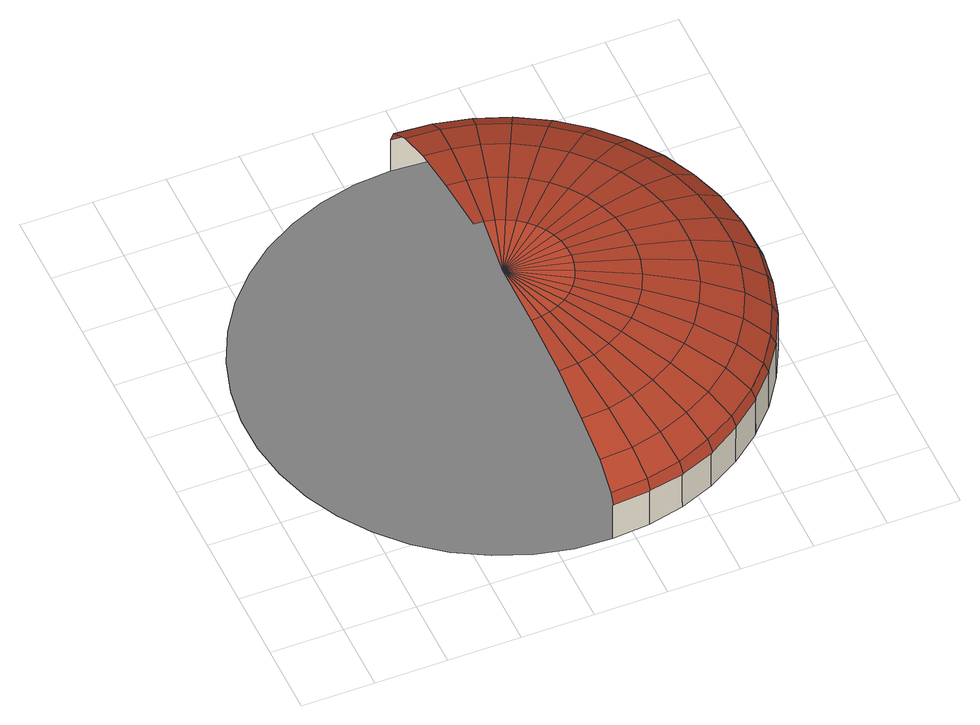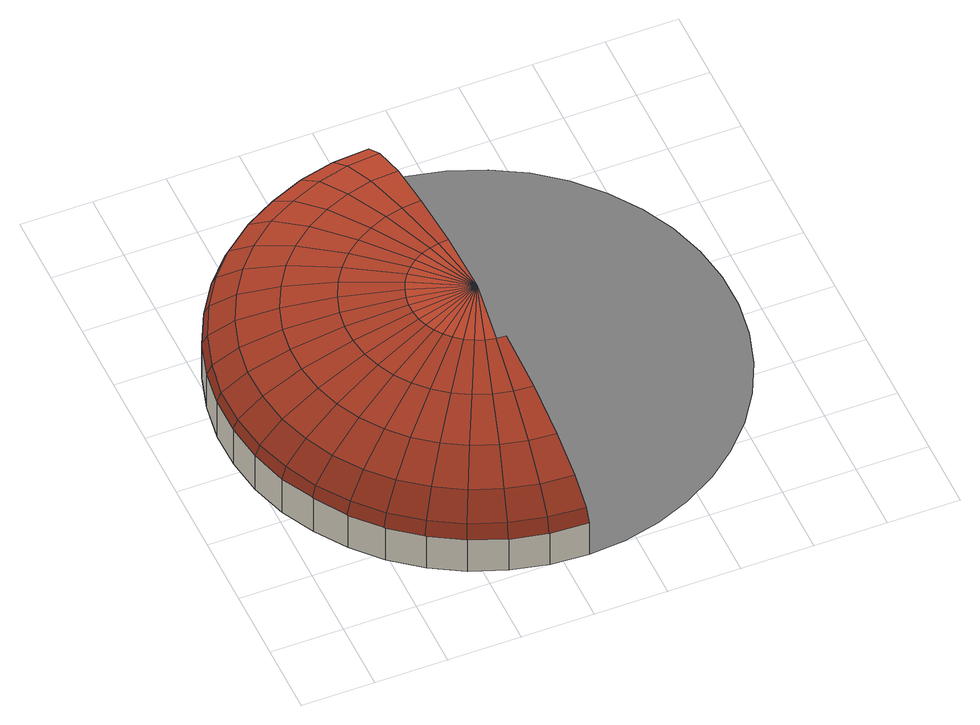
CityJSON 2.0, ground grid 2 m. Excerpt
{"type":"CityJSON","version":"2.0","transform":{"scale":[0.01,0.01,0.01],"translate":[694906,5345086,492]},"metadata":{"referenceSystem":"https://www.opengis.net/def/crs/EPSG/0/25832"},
"CityObjects":{
"building1":{"type":"Building","attributes":{"Gemeindeschluessel":"09162000","HoeheDach":"495.780","HoeheGrund":"492.666","Methode":"2000","NiedrigsteTraufeDesGebaeudes":"493.781","Geometrietyp2DReferenz":"3000","function":"31001_2000","roofType":"3700","measuredHeight":3.11},"geometry":[{"type":"MultiSurface","lod":"2","boundaries":[[[0,1,2,3,4]],[[5,6,7,8]],[[1,9,5,8,2]],[[6,10,11,7]],[[10,12,13,11]],[[12,14,15,13]],[[16,17,9,1,0]],[[18,19,6,5]],[[19,20,10,6]],[[17,21,18,5,9]],[[20,22,12,10]],[[14,23,15]],[[22,24,14,12]],[[24,23,14]],[[25,23,24]],[[26,27,28,29,30,31,32,16,0,4,33,34,35,36,37,38,39,40,41,42,43,44,45,46,47,48,49,50,51,52,53,54,55,56,57,58,59,60,61,62,63,64,65]],[[66,25,24,22]],[[67,23,25]],[[68,66,22,20]],[[69,68,20,19]],[[32,70,21,17,16]],[[71,23,67]],[[72,69,19,18]],[[73,67,25,66]],[[70,74,72,18,21]],[[75,23,71]],[[76,23,77]],[[76,78,79,80]],[[81,23,75]],[[77,23,82]],[[83,23,81]],[[84,73,66,68]],[[82,23,85]],[[86,71,67,73]],[[87,23,83]],[[85,23,88]],[[89,23,87]],[[90,78,76,77]],[[88,23,91]],[[92,84,68,69]],[[93,23,89]],[[91,23,94]],[[95,23,93]],[[94,23,96]],[[96,23,95]],[[78,97,98,79]],[[99,75,71,86]],[[100,92,69,72]],[[31,101,74,70,32]],[[102,90,77,82]],[[103,86,73,84]],[[101,104,100,72,74]],[[105,81,75,99]],[[97,106,107,98]],[[108,102,82,85]],[[109,97,78,90]],[[110,108,85,88]],[[111,83,81,105]],[[112,103,84,92]],[[106,113,114,107]],[[115,99,86,103]],[[116,110,88,91]],[[117,118,54,53]],[[119,87,83,111]],[[113,120,118,117,114]],[[121,116,91,94]],[[122,123,93,89]],[[124,112,92,100]],[[125,121,94,96]],[[123,126,95,93]],[[30,127,104,101,31]],[[126,125,96,95]],[[128,109,90,102]],[[122,89,87,119]],[[127,129,124,100,104]],[[130,106,97,109]],[[131,105,99,115]],[[132,115,103,112]],[[133,128,102,108]],[[129,127,30,29]],[[134,113,106,130]],[[135,111,105,131]],[[136,132,112,124]],[[54,118,120,137,55]],[[138,130,109,128]],[[139,133,108,110]],[[140,137,120,113,134]],[[141,136,124,129]],[[142,131,115,132]],[[143,119,111,135]],[[141,129,29,28]],[[144,139,110,116]],[[145,144,116,121]],[[146,147,123,122]],[[148,134,130,138]],[[149,138,128,133]],[[146,122,119,143]],[[150,145,121,125]],[[147,151,126,123]],[[152,142,132,136]],[[151,150,125,126]],[[153,135,131,142]],[[55,137,140,154,56]],[[155,152,136,141]],[[156,154,140,134,148]],[[157,149,133,139]],[[155,141,28,27]],[[158,148,138,149]],[[159,143,135,153]],[[160,153,142,152]],[[161,157,139,144]],[[56,154,156,162,57]],[[163,160,152,155]],[[164,162,156,148,158]],[[165,146,143,159]],[[166,161,144,145]],[[165,167,147,146]],[[163,155,27,26]],[[168,158,149,157]],[[169,166,145,150]],[[167,170,151,147]],[[171,159,153,160]],[[170,169,150,151]],[[57,162,164,172,58]],[[173,172,164,158,168]],[[174,168,157,161]],[[175,176,171,160,163]],[[175,163,26,65]],[[177,165,159,171]],[[178,174,161,166]],[[177,179,167,165]],[[180,177,171,176]],[[58,172,173,181,59]],[[182,181,173,168,174]],[[64,183,180,176,175,65]],[[184,178,166,169]],[[179,185,170,167]],[[185,184,169,170]],[[180,183,186,179,177]],[[187,188,182,174,178]],[[59,181,182,188,60]],[[63,189,186,183,64]],[[190,187,178,184]],[[186,189,191,185,179]],[[60,188,187,190,61]],[[191,190,184,185]],[[191,189,63,62]],[[190,191,62,61]]],"semantics":{"surfaces":[{"type":"WallSurface"},{"type":"RoofSurface","Dachneigung":"53.991","Dachorientierung":"175.616","Flaeche":"0.838","Z_MAX":"2.064","Z_MAX_ASL":"494.730","Z_MIN":"1.557","Z_MIN_ASL":"494.224"},{"type":"RoofSurface","Dachneigung":"23.621","Dachorientierung":"175.616","Flaeche":"0.377","Z_MAX":"1.557","Z_MAX_ASL":"494.224","Z_MIN":"1.223","Z_MIN_ASL":"493.889"},{"type":"RoofSurface","Dachneigung":"68.579","Dachorientierung":"175.616","Flaeche":"0.995","Z_MAX":"2.498","Z_MAX_ASL":"495.165","Z_MIN":"2.064","Z_MIN_ASL":"494.730"},{"type":"RoofSurface","Dachneigung":"76.993","Dachorientierung":"175.616","Flaeche":"0.951","Z_MAX":"2.832","Z_MAX_ASL":"495.499","Z_MIN":"2.498","Z_MIN_ASL":"495.165"},{"type":"RoofSurface","Dachneigung":"82.892","Dachorientierung":"175.616","Flaeche":"0.683","Z_MAX":"3.042","Z_MAX_ASL":"495.708","Z_MIN":"2.832","Z_MIN_ASL":"495.499"},{"type":"RoofSurface","Dachneigung":"54.005","Dachorientierung":"166.053","Flaeche":"0.808","Z_MAX":"2.064","Z_MAX_ASL":"494.730","Z_MIN":"1.557","Z_MIN_ASL":"494.224"},{"type":"RoofSurface","Dachneigung":"68.588","Dachorientierung":"166.053","Flaeche":"0.959","Z_MAX":"2.498","Z_MAX_ASL":"495.165","Z_MIN":"2.064","Z_MIN_ASL":"494.730"},{"type":"RoofSurface","Dachneigung":"23.631","Dachorientierung":"166.053","Flaeche":"0.373","Z_MAX":"1.557","Z_MAX_ASL":"494.224","Z_MIN":"1.196","Z_MIN_ASL":"493.862"},{"type":"RoofSurface","Dachneigung":"76.999","Dachorientierung":"166.053","Flaeche":"0.917","Z_MAX":"2.832","Z_MAX_ASL":"495.499","Z_MIN":"2.498","Z_MIN_ASL":"495.165"},{"type":"RoofSurface","Dachneigung":"87.730","Dachorientierung":"175.616","Flaeche":"0.248","Z_MAX":"3.114","Z_MAX_ASL":"495.780","Z_MIN":"3.042","Z_MIN_ASL":"495.708"},{"type":"RoofSurface","Dachneigung":"82.896","Dachorientierung":"166.053","Flaeche":"0.659","Z_MAX":"3.042","Z_MAX_ASL":"495.708","Z_MIN":"2.832","Z_MIN_ASL":"495.499"},{"type":"RoofSurface","Dachneigung":"87.732","Dachorientierung":"166.053","Flaeche":"0.239","Z_MAX":"3.114","Z_MAX_ASL":"495.780","Z_MIN":"3.042","Z_MIN_ASL":"495.708"},{"type":"RoofSurface","Dachneigung":"87.728","Dachorientierung":"157.201","Flaeche":"0.252","Z_MAX":"3.114","Z_MAX_ASL":"495.780","Z_MIN":"3.042","Z_MIN_ASL":"495.708"},{"type":"GroundSurface"},{"type":"RoofSurface","Dachneigung":"82.883","Dachorientierung":"157.201","Flaeche":"0.693","Z_MAX":"3.042","Z_MAX_ASL":"495.708","Z_MIN":"2.832","Z_MIN_ASL":"495.499"},{"type":"RoofSurface","Dachneigung":"87.730","Dachorientierung":"150.921","Flaeche":"0.239","Z_MAX":"3.114","Z_MAX_ASL":"495.780","Z_MIN":"3.042","Z_MIN_ASL":"495.708"},{"type":"RoofSurface","Dachneigung":"76.977","Dachorientierung":"157.201","Flaeche":"0.964","Z_MAX":"2.832","Z_MAX_ASL":"495.499","Z_MIN":"2.498","Z_MIN_ASL":"495.165"},{"type":"RoofSurface","Dachneigung":"68.554","Dachorientierung":"157.201","Flaeche":"1.009","Z_MAX":"2.498","Z_MAX_ASL":"495.165","Z_MIN":"2.064","Z_MIN_ASL":"494.730"},{"type":"RoofSurface","Dachneigung":"87.737","Dachorientierung":"141.017","Flaeche":"0.253","Z_MAX":"3.114","Z_MAX_ASL":"495.780","Z_MIN":"3.042","Z_MIN_ASL":"495.708"},{"type":"RoofSurface","Dachneigung":"53.957","Dachorientierung":"157.201","Flaeche":"0.850","Z_MAX":"2.064","Z_MAX_ASL":"494.730","Z_MIN":"1.557","Z_MIN_ASL":"494.224"},{"type":"RoofSurface","Dachneigung":"82.892","Dachorientierung":"150.921","Flaeche":"0.658","Z_MAX":"3.042","Z_MAX_ASL":"495.708","Z_MIN":"2.832","Z_MIN_ASL":"495.499"},{"type":"RoofSurface","Dachneigung":"23.595","Dachorientierung":"157.201","Flaeche":"0.426","Z_MAX":"1.557","Z_MAX_ASL":"494.224","Z_MIN":"1.173","Z_MIN_ASL":"493.839"},{"type":"RoofSurface","Dachneigung":"87.740","Dachorientierung":"132.399","Flaeche":"0.235","Z_MAX":"3.114","Z_MAX_ASL":"495.780","Z_MIN":"3.042","Z_MIN_ASL":"495.708"},{"type":"RoofSurface","Dachneigung":"87.722","Dachorientierung":"12.464","Flaeche":"0.245","Z_MAX":"3.114","Z_MAX_ASL":"495.780","Z_MIN":"3.042","Z_MIN_ASL":"495.708"},{"type":"RoofSurface","Dachneigung":"82.870","Dachorientierung":"3.928","Flaeche":"0.681","Z_MAX":"3.042","Z_MAX_ASL":"495.708","Z_MIN":"2.832","Z_MIN_ASL":"495.499"},{"type":"RoofSurface","Dachneigung":"87.739","Dachorientierung":"123.359","Flaeche":"0.242","Z_MAX":"3.114","Z_MAX_ASL":"495.780","Z_MIN":"3.042","Z_MIN_ASL":"495.708"},{"type":"RoofSurface","Dachneigung":"87.722","Dachorientierung":"20.960","Flaeche":"0.245","Z_MAX":"3.114","Z_MAX_ASL":"495.780","Z_MIN":"3.042","Z_MIN_ASL":"495.708"},{"type":"RoofSurface","Dachneigung":"87.737","Dachorientierung":"115.307","Flaeche":"0.244","Z_MAX":"3.114","Z_MAX_ASL":"495.780","Z_MIN":"3.042","Z_MIN_ASL":"495.708"},{"type":"RoofSurface","Dachneigung":"76.993","Dachorientierung":"150.921","Flaeche":"0.916","Z_MAX":"2.832","Z_MAX_ASL":"495.499","Z_MIN":"2.498","Z_MIN_ASL":"495.165"},{"type":"RoofSurface","Dachneigung":"87.722","Dachorientierung":"29.543","Flaeche":"0.248","Z_MAX":"3.114","Z_MAX_ASL":"495.780","Z_MIN":"3.042","Z_MIN_ASL":"495.708"},{"type":"RoofSurface","Dachneigung":"82.912","Dachorientierung":"141.017","Flaeche":"0.697","Z_MAX":"3.042","Z_MAX_ASL":"495.708","Z_MIN":"2.832","Z_MIN_ASL":"495.499"},{"type":"RoofSurface","Dachneigung":"87.738","Dachorientierung":"107.019","Flaeche":"0.248","Z_MAX":"3.114","Z_MAX_ASL":"495.780","Z_MIN":"3.042","Z_MIN_ASL":"495.708"},{"type":"RoofSurface","Dachneigung":"87.723","Dachorientierung":"38.079","Flaeche":"0.250","Z_MAX":"3.114","Z_MAX_ASL":"495.780","Z_MIN":"3.042","Z_MIN_ASL":"495.708"},{"type":"RoofSurface","Dachneigung":"87.741","Dachorientierung":"99.048","Flaeche":"0.237","Z_MAX":"3.114","Z_MAX_ASL":"495.780","Z_MIN":"3.042","Z_MIN_ASL":"495.708"},{"type":"RoofSurface","Dachneigung":"82.866","Dachorientierung":"12.464","Flaeche":"0.674","Z_MAX":"3.042","Z_MAX_ASL":"495.708","Z_MIN":"2.832","Z_MIN_ASL":"495.499"},{"type":"RoofSurface","Dachneigung":"87.725","Dachorientierung":"47.076","Flaeche":"0.240","Z_MAX":"3.114","Z_MAX_ASL":"495.780","Z_MIN":"3.042","Z_MIN_ASL":"495.708"},{"type":"RoofSurface","Dachneigung":"68.578","Dachorientierung":"150.921","Flaeche":"0.958","Z_MAX":"2.498","Z_MAX_ASL":"495.165","Z_MIN":"2.064","Z_MIN_ASL":"494.730"},{"type":"RoofSurface","Dachneigung":"87.741","Dachorientierung":"89.315","Flaeche":"0.247","Z_MAX":"3.114","Z_MAX_ASL":"495.780","Z_MIN":"3.042","Z_MIN_ASL":"495.708"},{"type":"RoofSurface","Dachneigung":"87.727","Dachorientierung":"54.898","Flaeche":"0.246","Z_MAX":"3.114","Z_MAX_ASL":"495.780","Z_MIN":"3.042","Z_MIN_ASL":"495.708"},{"type":"RoofSurface","Dachneigung":"87.738","Dachorientierung":"80.925","Flaeche":"0.251","Z_MAX":"3.114","Z_MAX_ASL":"495.780","Z_MIN":"3.042","Z_MIN_ASL":"495.708"},{"type":"RoofSurface","Dachneigung":"87.731","Dachorientierung":"63.935","Flaeche":"0.239","Z_MAX":"3.114","Z_MAX_ASL":"495.780","Z_MIN":"3.042","Z_MIN_ASL":"495.708"},{"type":"RoofSurface","Dachneigung":"87.734","Dachorientierung":"71.543","Flaeche":"0.244","Z_MAX":"3.114","Z_MAX_ASL":"495.780","Z_MIN":"3.042","Z_MIN_ASL":"495.708"},{"type":"RoofSurface","Dachneigung":"76.954","Dachorientierung":"3.928","Flaeche":"0.948","Z_MAX":"2.832","Z_MAX_ASL":"495.499","Z_MIN":"2.498","Z_MIN_ASL":"495.165"},{"type":"RoofSurface","Dachneigung":"82.921","Dachorientierung":"132.399","Flaeche":"0.647","Z_MAX":"3.042","Z_MAX_ASL":"495.708","Z_MIN":"2.832","Z_MIN_ASL":"495.499"},{"type":"RoofSurface","Dachneigung":"53.990","Dachorientierung":"150.921","Flaeche":"0.807","Z_MAX":"2.064","Z_MAX_ASL":"494.730","Z_MIN":"1.557","Z_MIN_ASL":"494.224"},{"type":"RoofSurface","Dachneigung":"82.865","Dachorientierung":"20.960","Flaeche":"0.674","Z_MAX":"3.042","Z_MAX_ASL":"495.708","Z_MIN":"2.832","Z_MIN_ASL":"495.499"},{"type":"RoofSurface","Dachneigung":"77.028","Dachorientierung":"141.017","Flaeche":"0.970","Z_MAX":"2.832","Z_MAX_ASL":"495.499","Z_MIN":"2.498","Z_MIN_ASL":"495.165"},{"type":"RoofSurface","Dachneigung":"23.620","Dachorientierung":"150.921","Flaeche":"0.377","Z_MAX":"1.557","Z_MAX_ASL":"494.224","Z_MIN":"1.187","Z_MIN_ASL":"493.853"},{"type":"RoofSurface","Dachneigung":"82.918","Dachorientierung":"123.359","Flaeche":"0.667","Z_MAX":"3.042","Z_MAX_ASL":"495.708","Z_MIN":"2.832","Z_MIN_ASL":"495.499"},{"type":"RoofSurface","Dachneigung":"68.518","Dachorientierung":"3.928","Flaeche":"0.992","Z_MAX":"2.498","Z_MAX_ASL":"495.165","Z_MIN":"2.064","Z_MIN_ASL":"494.730"},{"type":"RoofSurface","Dachneigung":"82.866","Dachorientierung":"29.543","Flaeche":"0.682","Z_MAX":"3.042","Z_MAX_ASL":"495.708","Z_MIN":"2.832","Z_MIN_ASL":"495.499"},{"type":"RoofSurface","Dachneigung":"76.947","Dachorientierung":"12.464","Flaeche":"0.938","Z_MAX":"2.832","Z_MAX_ASL":"495.499","Z_MIN":"2.498","Z_MIN_ASL":"495.165"},{"type":"RoofSurface","Dachneigung":"82.870","Dachorientierung":"38.079","Flaeche":"0.688","Z_MAX":"3.042","Z_MAX_ASL":"495.708","Z_MIN":"2.832","Z_MIN_ASL":"495.499"},{"type":"RoofSurface","Dachneigung":"82.913","Dachorientierung":"115.307","Flaeche":"0.672","Z_MAX":"3.042","Z_MAX_ASL":"495.708","Z_MIN":"2.832","Z_MIN_ASL":"495.499"},{"type":"RoofSurface","Dachneigung":"68.632","Dachorientierung":"141.017","Flaeche":"1.015","Z_MAX":"2.498","Z_MAX_ASL":"495.165","Z_MIN":"2.064","Z_MIN_ASL":"494.730"},{"type":"RoofSurface","Dachneigung":"53.906","Dachorientierung":"3.928","Flaeche":"0.836","Z_MAX":"2.064","Z_MAX_ASL":"494.730","Z_MIN":"1.557","Z_MIN_ASL":"494.224"},{"type":"RoofSurface","Dachneigung":"77.044","Dachorientierung":"132.399","Flaeche":"0.899","Z_MAX":"2.832","Z_MAX_ASL":"495.499","Z_MIN":"2.498","Z_MIN_ASL":"495.165"},{"type":"RoofSurface","Dachneigung":"82.876","Dachorientierung":"47.076","Flaeche":"0.659","Z_MAX":"3.042","Z_MAX_ASL":"495.708","Z_MIN":"2.832","Z_MIN_ASL":"495.499"},{"type":"RoofSurface","Dachneigung":"82.914","Dachorientierung":"107.019","Flaeche":"0.683","Z_MAX":"3.042","Z_MAX_ASL":"495.708","Z_MIN":"2.832","Z_MIN_ASL":"495.499"},{"type":"RoofSurface","Dachneigung":"23.477","Dachorientierung":"3.890","Flaeche":"0.473","Z_MAX":"1.557","Z_MAX_ASL":"494.224","Z_MIN":"1.141","Z_MIN_ASL":"493.808"},{"type":"RoofSurface","Dachneigung":"82.882","Dachorientierung":"54.898","Flaeche":"0.677","Z_MAX":"3.042","Z_MAX_ASL":"495.708","Z_MIN":"2.832","Z_MIN_ASL":"495.499"},{"type":"RoofSurface","Dachneigung":"82.924","Dachorientierung":"89.315","Flaeche":"0.679","Z_MAX":"3.042","Z_MAX_ASL":"495.708","Z_MIN":"2.832","Z_MIN_ASL":"495.499"},{"type":"RoofSurface","Dachneigung":"54.066","Dachorientierung":"141.017","Flaeche":"0.854","Z_MAX":"2.064","Z_MAX_ASL":"494.730","Z_MIN":"1.557","Z_MIN_ASL":"494.224"},{"type":"RoofSurface","Dachneigung":"82.893","Dachorientierung":"63.935","Flaeche":"0.657","Z_MAX":"3.042","Z_MAX_ASL":"495.708","Z_MIN":"2.832","Z_MIN_ASL":"495.499"},{"type":"RoofSurface","Dachneigung":"82.915","Dachorientierung":"80.925","Flaeche":"0.692","Z_MAX":"3.042","Z_MAX_ASL":"495.708","Z_MIN":"2.832","Z_MIN_ASL":"495.499"},{"type":"RoofSurface","Dachneigung":"82.903","Dachorientierung":"71.543","Flaeche":"0.671","Z_MAX":"3.042","Z_MAX_ASL":"495.708","Z_MIN":"2.832","Z_MIN_ASL":"495.499"},{"type":"RoofSurface","Dachneigung":"76.944","Dachorientierung":"20.960","Flaeche":"0.938","Z_MAX":"2.832","Z_MAX_ASL":"495.499","Z_MIN":"2.498","Z_MIN_ASL":"495.165"},{"type":"RoofSurface","Dachneigung":"82.925","Dachorientierung":"99.048","Flaeche":"0.652","Z_MAX":"3.042","Z_MAX_ASL":"495.708","Z_MIN":"2.832","Z_MIN_ASL":"495.499"},{"type":"RoofSurface","Dachneigung":"23.679","Dachorientierung":"141.017","Flaeche":"0.357","Z_MAX":"1.557","Z_MAX_ASL":"494.224","Z_MIN":"1.244","Z_MIN_ASL":"493.911"},{"type":"RoofSurface","Dachneigung":"68.507","Dachorientierung":"12.464","Flaeche":"0.982","Z_MAX":"2.498","Z_MAX_ASL":"495.165","Z_MIN":"2.064","Z_MIN_ASL":"494.730"},{"type":"RoofSurface","Dachneigung":"77.039","Dachorientierung":"123.359","Flaeche":"0.927","Z_MAX":"2.832","Z_MAX_ASL":"495.499","Z_MIN":"2.498","Z_MIN_ASL":"495.165"},{"type":"RoofSurface","Dachneigung":"68.658","Dachorientierung":"132.399","Flaeche":"0.941","Z_MAX":"2.498","Z_MAX_ASL":"495.165","Z_MIN":"2.064","Z_MIN_ASL":"494.730"},{"type":"RoofSurface","Dachneigung":"76.946","Dachorientierung":"29.543","Flaeche":"0.949","Z_MAX":"2.832","Z_MAX_ASL":"495.499","Z_MIN":"2.498","Z_MIN_ASL":"495.165"},{"type":"RoofSurface","Dachneigung":"53.891","Dachorientierung":"12.464","Flaeche":"0.828","Z_MAX":"2.064","Z_MAX_ASL":"494.730","Z_MIN":"1.557","Z_MIN_ASL":"494.224"},{"type":"RoofSurface","Dachneigung":"77.030","Dachorientierung":"115.307","Flaeche":"0.935","Z_MAX":"2.832","Z_MAX_ASL":"495.499","Z_MIN":"2.498","Z_MIN_ASL":"495.165"},{"type":"RoofSurface","Dachneigung":"54.102","Dachorientierung":"132.399","Flaeche":"0.792","Z_MAX":"2.064","Z_MAX_ASL":"494.730","Z_MIN":"1.557","Z_MIN_ASL":"494.224"},{"type":"RoofSurface","Dachneigung":"68.503","Dachorientierung":"20.960","Flaeche":"0.982","Z_MAX":"2.498","Z_MAX_ASL":"495.165","Z_MIN":"2.064","Z_MIN_ASL":"494.730"},{"type":"RoofSurface","Dachneigung":"76.954","Dachorientierung":"38.079","Flaeche":"0.957","Z_MAX":"2.832","Z_MAX_ASL":"495.499","Z_MIN":"2.498","Z_MIN_ASL":"495.165"},{"type":"RoofSurface","Dachneigung":"23.544","Dachorientierung":"12.464","Flaeche":"0.466","Z_MAX":"1.557","Z_MAX_ASL":"494.224","Z_MIN":"1.136","Z_MIN_ASL":"493.803"},{"type":"RoofSurface","Dachneigung":"23.707","Dachorientierung":"132.399","Flaeche":"0.311","Z_MAX":"1.557","Z_MAX_ASL":"494.224","Z_MIN":"1.263","Z_MIN_ASL":"493.929"},{"type":"RoofSurface","Dachneigung":"68.649","Dachorientierung":"123.359","Flaeche":"0.970","Z_MAX":"2.498","Z_MAX_ASL":"495.165","Z_MIN":"2.064","Z_MIN_ASL":"494.730"},{"type":"RoofSurface","Dachneigung":"77.033","Dachorientierung":"107.019","Flaeche":"0.951","Z_MAX":"2.832","Z_MAX_ASL":"495.499","Z_MIN":"2.498","Z_MIN_ASL":"495.165"},{"type":"RoofSurface","Dachneigung":"76.965","Dachorientierung":"47.076","Flaeche":"0.917","Z_MAX":"2.832","Z_MAX_ASL":"495.499","Z_MIN":"2.498","Z_MIN_ASL":"495.165"},{"type":"RoofSurface","Dachneigung":"76.975","Dachorientierung":"54.898","Flaeche":"0.942","Z_MAX":"2.832","Z_MAX_ASL":"495.499","Z_MIN":"2.498","Z_MIN_ASL":"495.165"},{"type":"RoofSurface","Dachneigung":"77.051","Dachorientierung":"89.315","Flaeche":"0.944","Z_MAX":"2.832","Z_MAX_ASL":"495.499","Z_MIN":"2.498","Z_MIN_ASL":"495.165"},{"type":"RoofSurface","Dachneigung":"53.886","Dachorientierung":"20.960","Flaeche":"0.828","Z_MAX":"2.064","Z_MAX_ASL":"494.730","Z_MIN":"1.557","Z_MIN_ASL":"494.224"},{"type":"RoofSurface","Dachneigung":"68.506","Dachorientierung":"29.543","Flaeche":"0.994","Z_MAX":"2.498","Z_MAX_ASL":"495.165","Z_MIN":"2.064","Z_MIN_ASL":"494.730"},{"type":"RoofSurface","Dachneigung":"77.051","Dachorientierung":"99.048","Flaeche":"0.906","Z_MAX":"2.832","Z_MAX_ASL":"495.499","Z_MIN":"2.498","Z_MIN_ASL":"495.165"},{"type":"RoofSurface","Dachneigung":"76.994","Dachorientierung":"63.935","Flaeche":"0.914","Z_MAX":"2.832","Z_MAX_ASL":"495.499","Z_MIN":"2.498","Z_MIN_ASL":"495.165"},{"type":"RoofSurface","Dachneigung":"77.034","Dachorientierung":"80.925","Flaeche":"0.962","Z_MAX":"2.832","Z_MAX_ASL":"495.499","Z_MIN":"2.498","Z_MIN_ASL":"495.165"},{"type":"RoofSurface","Dachneigung":"54.090","Dachorientierung":"123.359","Flaeche":"0.817","Z_MAX":"2.064","Z_MAX_ASL":"494.730","Z_MIN":"1.557","Z_MIN_ASL":"494.224"},{"type":"RoofSurface","Dachneigung":"77.012","Dachorientierung":"71.543","Flaeche":"0.934","Z_MAX":"2.832","Z_MAX_ASL":"495.499","Z_MIN":"2.498","Z_MIN_ASL":"495.165"},{"type":"RoofSurface","Dachneigung":"68.637","Dachorientierung":"115.307","Flaeche":"0.979","Z_MAX":"2.498","Z_MAX_ASL":"495.165","Z_MIN":"2.064","Z_MIN_ASL":"494.730"},{"type":"RoofSurface","Dachneigung":"23.697","Dachorientierung":"123.359","Flaeche":"0.334","Z_MAX":"1.557","Z_MAX_ASL":"494.224","Z_MIN":"1.243","Z_MIN_ASL":"493.910"},{"type":"RoofSurface","Dachneigung":"23.540","Dachorientierung":"20.960","Flaeche":"0.467","Z_MAX":"1.557","Z_MAX_ASL":"494.224","Z_MIN":"1.140","Z_MIN_ASL":"493.806"},{"type":"RoofSurface","Dachneigung":"68.519","Dachorientierung":"38.079","Flaeche":"1.002","Z_MAX":"2.498","Z_MAX_ASL":"495.165","Z_MIN":"2.064","Z_MIN_ASL":"494.730"},{"type":"RoofSurface","Dachneigung":"53.889","Dachorientierung":"29.543","Flaeche":"0.838","Z_MAX":"2.064","Z_MAX_ASL":"494.730","Z_MIN":"1.557","Z_MIN_ASL":"494.224"},{"type":"RoofSurface","Dachneigung":"68.640","Dachorientierung":"107.019","Flaeche":"0.995","Z_MAX":"2.498","Z_MAX_ASL":"495.165","Z_MIN":"2.064","Z_MIN_ASL":"494.730"},{"type":"RoofSurface","Dachneigung":"54.072","Dachorientierung":"115.307","Flaeche":"0.824","Z_MAX":"2.064","Z_MAX_ASL":"494.730","Z_MIN":"1.557","Z_MIN_ASL":"494.224"},{"type":"RoofSurface","Dachneigung":"68.535","Dachorientierung":"47.076","Flaeche":"0.960","Z_MAX":"2.498","Z_MAX_ASL":"495.165","Z_MIN":"2.064","Z_MIN_ASL":"494.730"},{"type":"RoofSurface","Dachneigung":"23.630","Dachorientierung":"115.327","Flaeche":"0.356","Z_MAX":"1.557","Z_MAX_ASL":"494.224","Z_MIN":"1.233","Z_MIN_ASL":"493.900"},{"type":"RoofSurface","Dachneigung":"23.543","Dachorientierung":"29.543","Flaeche":"0.458","Z_MAX":"1.557","Z_MAX_ASL":"494.224","Z_MIN":"1.149","Z_MIN_ASL":"493.816"},{"type":"RoofSurface","Dachneigung":"68.669","Dachorientierung":"99.048","Flaeche":"0.948","Z_MAX":"2.498","Z_MAX_ASL":"495.165","Z_MIN":"2.064","Z_MIN_ASL":"494.730"},{"type":"RoofSurface","Dachneigung":"68.550","Dachorientierung":"54.898","Flaeche":"0.986","Z_MAX":"2.498","Z_MAX_ASL":"495.165","Z_MIN":"2.064","Z_MIN_ASL":"494.730"},{"type":"RoofSurface","Dachneigung":"68.668","Dachorientierung":"89.315","Flaeche":"0.988","Z_MAX":"2.498","Z_MAX_ASL":"495.165","Z_MIN":"2.064","Z_MIN_ASL":"494.730"},{"type":"RoofSurface","Dachneigung":"53.907","Dachorientierung":"38.079","Flaeche":"0.845","Z_MAX":"2.064","Z_MAX_ASL":"494.730","Z_MIN":"1.557","Z_MIN_ASL":"494.224"},{"type":"RoofSurface","Dachneigung":"68.580","Dachorientierung":"63.935","Flaeche":"0.956","Z_MAX":"2.498","Z_MAX_ASL":"495.165","Z_MIN":"2.064","Z_MIN_ASL":"494.730"},{"type":"RoofSurface","Dachneigung":"68.643","Dachorientierung":"80.925","Flaeche":"1.007","Z_MAX":"2.498","Z_MAX_ASL":"495.165","Z_MIN":"2.064","Z_MIN_ASL":"494.730"},{"type":"RoofSurface","Dachneigung":"54.078","Dachorientierung":"107.019","Flaeche":"0.837","Z_MAX":"2.064","Z_MAX_ASL":"494.730","Z_MIN":"1.557","Z_MIN_ASL":"494.224"},{"type":"RoofSurface","Dachneigung":"68.607","Dachorientierung":"71.543","Flaeche":"0.977","Z_MAX":"2.498","Z_MAX_ASL":"495.165","Z_MIN":"2.064","Z_MIN_ASL":"494.730"},{"type":"RoofSurface","Dachneigung":"23.556","Dachorientierung":"38.079","Flaeche":"0.444","Z_MAX":"1.557","Z_MAX_ASL":"494.224","Z_MIN":"1.168","Z_MIN_ASL":"493.835"},{"type":"RoofSurface","Dachneigung":"53.930","Dachorientierung":"47.076","Flaeche":"0.809","Z_MAX":"2.064","Z_MAX_ASL":"494.730","Z_MIN":"1.557","Z_MIN_ASL":"494.224"},{"type":"RoofSurface","Dachneigung":"23.795","Dachorientierung":"106.981","Flaeche":"0.353","Z_MAX":"1.557","Z_MAX_ASL":"494.224","Z_MIN":"1.233","Z_MIN_ASL":"493.900"},{"type":"RoofSurface","Dachneigung":"54.118","Dachorientierung":"99.048","Flaeche":"0.798","Z_MAX":"2.064","Z_MAX_ASL":"494.730","Z_MIN":"1.557","Z_MIN_ASL":"494.224"},{"type":"RoofSurface","Dachneigung":"53.952","Dachorientierung":"54.898","Flaeche":"0.831","Z_MAX":"2.064","Z_MAX_ASL":"494.730","Z_MIN":"1.557","Z_MIN_ASL":"494.224"},{"type":"RoofSurface","Dachneigung":"54.116","Dachorientierung":"89.315","Flaeche":"0.832","Z_MAX":"2.064","Z_MAX_ASL":"494.730","Z_MIN":"1.557","Z_MIN_ASL":"494.224"},{"type":"RoofSurface","Dachneigung":"23.719","Dachorientierung":"99.048","Flaeche":"0.307","Z_MAX":"1.557","Z_MAX_ASL":"494.224","Z_MIN":"1.256","Z_MIN_ASL":"493.922"},{"type":"RoofSurface","Dachneigung":"23.574","Dachorientierung":"47.076","Flaeche":"0.412","Z_MAX":"1.557","Z_MAX_ASL":"494.224","Z_MIN":"1.178","Z_MIN_ASL":"493.844"},{"type":"RoofSurface","Dachneigung":"53.993","Dachorientierung":"63.935","Flaeche":"0.806","Z_MAX":"2.064","Z_MAX_ASL":"494.730","Z_MIN":"1.557","Z_MIN_ASL":"494.224"},{"type":"RoofSurface","Dachneigung":"54.081","Dachorientierung":"80.925","Flaeche":"0.848","Z_MAX":"2.064","Z_MAX_ASL":"494.730","Z_MIN":"1.557","Z_MIN_ASL":"494.224"},{"type":"RoofSurface","Dachneigung":"54.031","Dachorientierung":"71.543","Flaeche":"0.823","Z_MAX":"2.064","Z_MAX_ASL":"494.730","Z_MIN":"1.557","Z_MIN_ASL":"494.224"},{"type":"RoofSurface","Dachneigung":"23.718","Dachorientierung":"89.315","Flaeche":"0.320","Z_MAX":"1.557","Z_MAX_ASL":"494.224","Z_MIN":"1.268","Z_MIN_ASL":"493.934"},{"type":"RoofSurface","Dachneigung":"23.590","Dachorientierung":"54.898","Flaeche":"0.400","Z_MAX":"1.557","Z_MAX_ASL":"494.224","Z_MIN":"1.184","Z_MIN_ASL":"493.851"},{"type":"RoofSurface","Dachneigung":"23.623","Dachorientierung":"63.935","Flaeche":"0.369","Z_MAX":"1.557","Z_MAX_ASL":"494.224","Z_MIN":"1.207","Z_MIN_ASL":"493.873"},{"type":"RoofSurface","Dachneigung":"23.690","Dachorientierung":"80.925","Flaeche":"0.344","Z_MAX":"1.557","Z_MAX_ASL":"494.224","Z_MIN":"1.254","Z_MIN_ASL":"493.920"},{"type":"RoofSurface","Dachneigung":"23.557","Dachorientierung":"71.509","Flaeche":"0.364","Z_MAX":"1.557","Z_MAX_ASL":"494.224","Z_MIN":"1.207","Z_MIN_ASL":"493.873"}],"values":[0,1,2,3,4,5,0,6,7,8,9,10,11,12,13,14,15,16,17,18,0,19,20,21,22,23,24,25,26,27,28,29,30,31,32,33,34,35,36,37,38,39,40,41,42,43,44,45,0,46,47,48,49,50,51,52,53,54,55,56,57,58,0,59,60,61,62,63,64,65,0,66,67,68,69,70,71,72,73,0,74,75,76,0,77,78,79,80,81,82,0,83,84,85,86,87,88,89,90,91,92,93,0,94,95,96,0,97,98,99,100,0,101,102,103,104,105,0,106,107,108,109,110,0,111,112,113,0,114,115,116,117,0,118,0,119,120,121,122,123,0,0,124,125,0,126,0,0]}}]}
},
"vertices":[
[849,30,67],[849,30,189],[748,22,189],[746,22,188],[746,22,67],[850,45,222],[838,114,273],[747,107,273],[747,37,222],[852,31,190],[820,223,317],[745,218,317],[797,367,350],[744,362,350],[769,533,371],[742,531,371],[949,53,67],[949,53,186],[946,68,222],[924,135,273],[891,241,317],[951,54,187],[846,379,350],[740,712,378],[795,540,371],[821,550,371],[1386,464,67],[1341,370,67],[1284,285,67],[1218,213,67],[1214,209,67],[1134,144,67],[1045,92,67],[643,28,67],[541,50,67],[443,88,67],[352,139,67],[270,204,67],[199,280,67],[140,365,67],[95,457,67],[64,556,67],[48,658,67],[47,761,67],[62,863,67],[91,962,67],[136,1056,67],[193,1141,67],[263,1217,67],[342,1281,67],[432,1333,67],[527,1372,67],[627,1396,67],[730,1404,67],[834,1397,67],[936,1375,67],[1033,1338,67],[1124,1286,67],[1207,1221,67],[1278,1145,67],[1336,1060,67],[1382,968,67],[1413,869,67],[1429,768,67],[1430,665,67],[1415,562,67],[896,400,350],[844,563,371],[961,270,317],[1010,171,273],[1045,92,184],[866,581,371],[1042,109,222],[941,425,350],[1049,94,185],[883,600,371],[765,891,371],[792,885,371],[788,1057,350],[735,1061,350],[738,893,371],[898,622,371],[817,875,371],[909,647,371],[1024,306,317],[841,862,371],[983,459,350],[917,673,371],[863,844,371],[922,699,371],[840,1046,350],[881,825,371],[1088,214,273],[921,726,371],[897,803,371],[917,753,371],[908,779,371],[808,1200,317],[734,1205,317],[1017,496,350],[1128,157,222],[1134,144,190],[889,1027,350],[1083,354,317],[1136,146,191],[1045,539,350],[824,1310,273],[732,1316,273],[935,1001,350],[881,1184,317],[977,968,350],[1067,586,350],[1161,273,273],[833,1379,222],[731,1386,222],[1131,406,317],[1012,930,350],[730,1404,181],[834,1397,181],[1083,637,350],[836,1397,181],[1043,887,350],[1091,686,350],[1090,739,350],[1209,222,222],[1065,841,350],[1082,792,350],[1214,209,192],[951,1158,317],[1218,213,194],[913,1290,273],[1171,467,317],[1219,337,273],[1016,1120,317],[933,1357,222],[1203,534,317],[1274,294,222],[936,1375,180],[998,1258,273],[1076,1074,317],[938,1374,181],[1285,286,193],[1268,412,273],[1225,605,317],[1125,1020,317],[1168,959,317],[1236,676,317],[1235,750,317],[1028,1321,222],[1078,1212,273],[1200,895,317],[1223,825,317],[1329,377,222],[1307,493,273],[1033,1338,181],[1341,370,191],[1035,1337,182],[1151,1155,273],[1117,1270,222],[1334,581,273],[1372,468,222],[1212,1090,273],[1124,1286,182],[1386,464,190],[1127,1284,183],[1347,667,273],[1264,1015,273],[1346,758,273],[1199,1206,222],[1303,936,273],[1332,850,273],[1402,566,222],[1207,1221,183],[1210,1218,185],[1266,1133,222],[1415,562,192],[1415,563,192],[1418,662,222],[1325,1050,222],[1416,764,222],[1430,661,195],[1278,1145,184],[1279,1143,185],[1430,665,194],[1368,961,222],[1400,866,222],[1429,765,193],[1337,1057,189],[1336,1060,188],[1429,768,192],[1382,968,187],[1413,869,192]
]}
